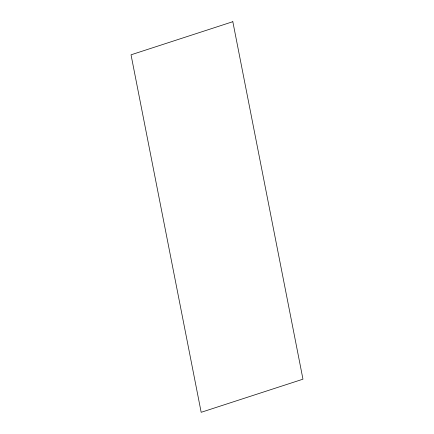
<?xml version="1.0" encoding="UTF-8"?>
<svg xmlns="http://www.w3.org/2000/svg" width="434" height="434" viewBox="0 0 434 434"><rect width="100%" height="100%" fill="white"/><g stroke="black" fill="none" stroke-linecap="round" stroke-linejoin="round"><path stroke-width="0.65" d="M232.825 21.7L131.035 54.814L201.175 412.3L302.965 379.186L232.825 21.7"/></g></svg>
